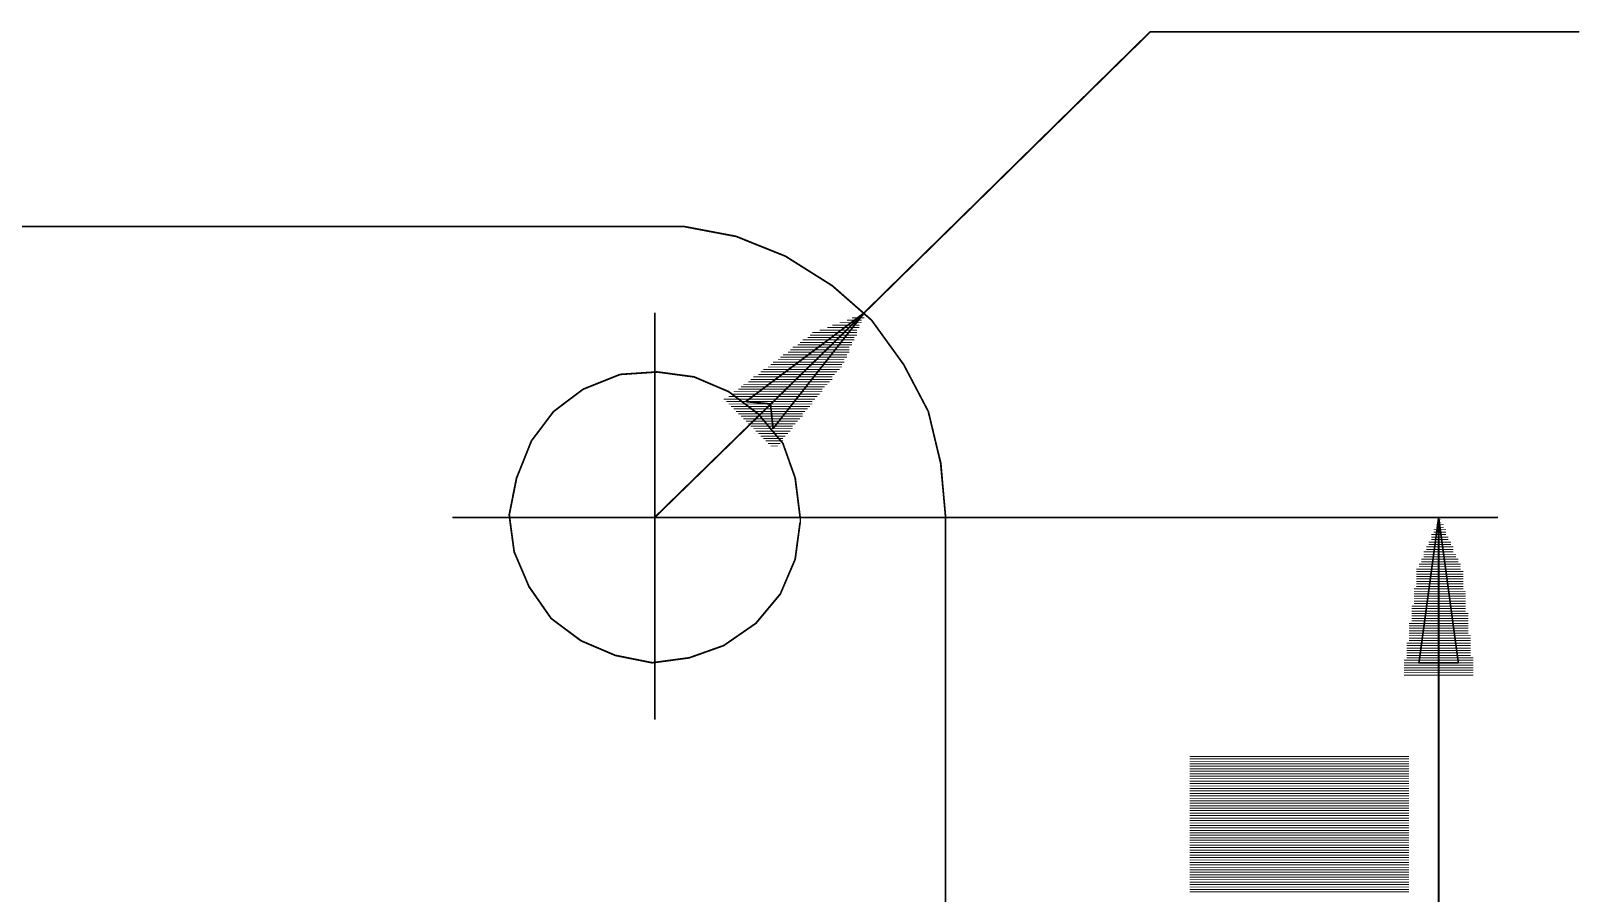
# Model space of a CAD drawing. Extents: x 0 to 74, y -1 to 105.
# Drawn here: x 39.39 to 58.18, y 68.92 to 79.38 of the extents above; entities that cross this region are included whole.
import ezdxf

# ---------------------------------------------------------------- set-up
doc = ezdxf.new("R2010")
doc.units = 0
doc.header["$MEASUREMENT"] = 0
doc.linetypes.add('atContinuous2', pattern=[0])
doc.layers.add('at_Entity', color=7, linetype='Continuous')

msp = doc.modelspace()

# ---------------------------------------------------------------- linework, layer by layer
at = {"layer": 'at_Entity', "color": 0, "linetype": 'atContinuous2'}
for p, q in [((52.964, 79.371), (49.495, 75.962)), ((58.167, 79.371), (52.964, 79.371)), ((58.167, 79.371), (52.964, 79.371)), ((46.953, 77.008), (39.207, 77.008)), ((46.953, 77.008), (47.312, 77.008)), ((47.312, 77.008), (47.94, 76.889)), ((47.94, 76.889), (48.538, 76.649)), ((48.538, 76.649), (49.106, 76.291)), ((49.106, 76.291), (49.584, 75.872)), ((46.953, 73.479), (46.953, 75.962)), ((49.495, 75.962), (46.953, 73.479)), ((49.495, 75.962), (48.059, 74.885)), ((48.388, 74.556), (49.495, 75.962)), ((49.584, 75.872), (49.973, 75.334)), ((46.085, 75.035), (46.534, 75.214)), ((46.534, 75.214), (46.983, 75.244)), ((46.983, 75.244), (47.431, 75.184)), ((47.431, 75.184), (47.85, 75.005)), ((49.973, 75.334), (50.272, 74.765)), ((45.727, 74.765), (46.085, 75.035)), ((47.85, 75.005), (48.209, 74.735)), ((48.059, 74.885), (48.358, 74.855)), ((48.358, 74.855), (48.388, 74.556)), ((45.457, 74.407), (45.727, 74.765)), ((48.209, 74.735), (48.508, 74.377)), ((50.272, 74.765), (50.422, 74.137)), ((45.278, 73.958), (45.457, 74.407)), ((48.508, 74.377), (48.657, 73.958)), ((50.422, 74.137), (50.482, 73.479)), ((45.188, 73.509), (45.278, 73.958)), ((48.657, 73.958), (48.717, 73.479)), ((46.953, 73.479), (44.5, 73.479)), ((45.248, 73.061), (45.188, 73.509)), ((46.953, 73.479), (49.435, 73.479)), ((46.953, 73.479), (46.953, 71.027)), ((57.181, 73.479), (46.953, 73.479)), ((48.717, 73.479), (48.717, 73.42)), ((50.482, 64.298), (50.482, 73.479)), ((56.463, 73.479), (56.224, 71.715)), ((56.702, 71.715), (56.463, 73.479)), ((56.463, 64.298), (56.463, 73.479)), ((48.717, 73.42), (48.657, 72.971)), ((45.427, 72.642), (45.248, 73.061)), ((48.657, 72.971), (48.478, 72.552)), ((45.697, 72.253), (45.427, 72.642)), ((48.478, 72.552), (48.179, 72.193)), ((46.055, 71.984), (45.697, 72.253)), ((48.179, 72.193), (47.79, 71.924)), ((46.474, 71.805), (46.055, 71.984)), ((46.923, 71.715), (46.474, 71.805)), ((47.79, 71.924), (47.371, 71.775)), ((47.371, 71.775), (46.923, 71.715)), ((56.224, 71.715), (56.463, 71.715)), ((56.463, 71.715), (56.702, 71.715))]:
    msp.add_line(p, q, dxfattribs=at)
at = {"layer": 'at_Entity', "color": 0}
for points in [[(49.495, 75.962, 0.0211, 0.0211, 0), (52.964, 79.371, 0.0211, 0.0211, 0)], [(52.964, 79.371, 0.0211, 0.0211, 0), (58.167, 79.371, 0.0211, 0.0211, 0)], [(52.964, 79.371, 0.0211, 0.0211, 0), (58.167, 79.371, 0.0211, 0.0211, 0)], [(39.207, 77.008, 0.0211, 0.0211, 0), (46.953, 77.008, 0.0211, 0.0211, 0)], [(47.312, 77.008, 0.0211, 0.0211, 0), (46.953, 77.008, 0.0211, 0.0211, 0)], [(47.94, 76.889, 0.0211, 0.0211, 0), (47.312, 77.008, 0.0211, 0.0211, 0)], [(48.538, 76.649, 0.0211, 0.0211, 0), (47.94, 76.889, 0.0211, 0.0211, 0)], [(49.106, 76.291, 0.0211, 0.0211, 0), (48.538, 76.649, 0.0211, 0.0211, 0)], [(49.584, 75.872, 0.0211, 0.0211, 0), (49.106, 76.291, 0.0211, 0.0211, 0)], [(46.953, 75.962, 0.0211, 0.0211, 0), (46.953, 73.479, 0.0211, 0.0211, 0)], [(46.953, 73.479, 0.0211, 0.0211, 0), (49.495, 75.962, 0.0211, 0.0211, 0)], [(48.059, 74.885, 0.0211, 0.0211, 0), (49.495, 75.962, 0.0211, 0.0211, 0)], [(49.495, 75.962, 0.0211, 0.0211, 0), (48.388, 74.556, 0.0211, 0.0211, 0)], [(49.465, 75.932, 0.00299, 0.00299, 0), (49.495, 75.932, 0.00299, 0.00299, 0)], [(49.226, 75.752, 0.00598, 0.00598, 0), (49.285, 75.752, 0.00598, 0.00598, 0)], [(49.255, 75.782, 0.00598, 0.00598, 0), (49.315, 75.782, 0.00598, 0.00598, 0)], [(49.285, 75.752, 0.00598, 0.00598, 0), (49.345, 75.752, 0.00598, 0.00598, 0)], [(49.315, 75.782, 0.00598, 0.00598, 0), (49.375, 75.782, 0.00598, 0.00598, 0)], [(49.315, 75.812, 0.00299, 0.00299, 0), (49.345, 75.812, 0.00299, 0.00299, 0)], [(49.345, 75.812, 0.00598, 0.00598, 0), (49.405, 75.812, 0.00598, 0.00598, 0)], [(49.345, 75.842, 0.00299, 0.00299, 0), (49.375, 75.842, 0.00299, 0.00299, 0)], [(49.375, 75.872, 0.00299, 0.00299, 0), (49.405, 75.872, 0.00299, 0.00299, 0)], [(49.375, 75.842, 0.00299, 0.00299, 0), (49.405, 75.842, 0.00299, 0.00299, 0)], [(49.405, 75.872, 0.00299, 0.00299, 0), (49.435, 75.872, 0.00299, 0.00299, 0)], [(49.435, 75.902, 0.00299, 0.00299, 0), (49.465, 75.902, 0.00299, 0.00299, 0)], [(49.973, 75.334, 0.0211, 0.0211, 0), (49.584, 75.872, 0.0211, 0.0211, 0)], [(48.956, 75.543, 0.0116, 0.0116, 0), (49.076, 75.543, 0.0116, 0.0116, 0)], [(48.986, 75.573, 0.0116, 0.0116, 0), (49.106, 75.573, 0.0116, 0.0116, 0)], [(49.016, 75.603, 0.0116, 0.0116, 0), (49.136, 75.603, 0.0116, 0.0116, 0)], [(49.076, 75.633, 0.00897, 0.00897, 0), (49.166, 75.633, 0.00897, 0.00897, 0)], [(49.076, 75.543, 0.00897, 0.00897, 0), (49.166, 75.543, 0.00897, 0.00897, 0)], [(49.106, 75.663, 0.00897, 0.00897, 0), (49.196, 75.663, 0.00897, 0.00897, 0)], [(49.106, 75.573, 0.00897, 0.00897, 0), (49.196, 75.573, 0.00897, 0.00897, 0)], [(49.136, 75.692, 0.00897, 0.00897, 0), (49.226, 75.692, 0.00897, 0.00897, 0)], [(49.136, 75.603, 0.00897, 0.00897, 0), (49.226, 75.603, 0.00897, 0.00897, 0)], [(49.166, 75.633, 0.00897, 0.00897, 0), (49.255, 75.633, 0.00897, 0.00897, 0)], [(49.196, 75.663, 0.00897, 0.00897, 0), (49.285, 75.663, 0.00897, 0.00897, 0)], [(49.196, 75.722, 0.00598, 0.00598, 0), (49.255, 75.722, 0.00598, 0.00598, 0)], [(49.226, 75.692, 0.00598, 0.00598, 0), (49.285, 75.692, 0.00598, 0.00598, 0)], [(49.255, 75.722, 0.00598, 0.00598, 0), (49.315, 75.722, 0.00598, 0.00598, 0)], [(48.717, 75.364, 0.0116, 0.0116, 0), (48.897, 75.364, 0.0116, 0.0116, 0)], [(48.747, 75.393, 0.0116, 0.0116, 0), (48.926, 75.393, 0.0116, 0.0116, 0)], [(48.777, 75.423, 0.0116, 0.0116, 0), (48.956, 75.423, 0.0116, 0.0116, 0)], [(48.837, 75.453, 0.0116, 0.0116, 0), (48.986, 75.453, 0.0116, 0.0116, 0)], [(48.867, 75.483, 0.0116, 0.0116, 0), (49.016, 75.483, 0.0116, 0.0116, 0)], [(48.897, 75.513, 0.0116, 0.0116, 0), (49.046, 75.513, 0.0116, 0.0116, 0)], [(48.897, 75.364, 0.0116, 0.0116, 0), (49.046, 75.364, 0.0116, 0.0116, 0)], [(48.926, 75.393, 0.0116, 0.0116, 0), (49.076, 75.393, 0.0116, 0.0116, 0)], [(48.956, 75.423, 0.0116, 0.0116, 0), (49.076, 75.423, 0.0116, 0.0116, 0)], [(48.986, 75.453, 0.0116, 0.0116, 0), (49.106, 75.453, 0.0116, 0.0116, 0)], [(49.016, 75.483, 0.0116, 0.0116, 0), (49.136, 75.483, 0.0116, 0.0116, 0)], [(49.046, 75.513, 0.0116, 0.0116, 0), (49.166, 75.513, 0.0116, 0.0116, 0)], [(46.534, 75.214, 0.0211, 0.0211, 0), (46.085, 75.035, 0.0211, 0.0211, 0)], [(46.983, 75.244, 0.0211, 0.0211, 0), (46.534, 75.214, 0.0211, 0.0211, 0)], [(47.431, 75.184, 0.0211, 0.0211, 0), (46.983, 75.244, 0.0211, 0.0211, 0)], [(47.85, 75.005, 0.0211, 0.0211, 0), (47.431, 75.184, 0.0211, 0.0211, 0)], [(48.478, 75.184, 0.0116, 0.0116, 0), (48.717, 75.184, 0.0116, 0.0116, 0)], [(48.508, 75.214, 0.0116, 0.0116, 0), (48.747, 75.214, 0.0116, 0.0116, 0)], [(48.538, 75.244, 0.0116, 0.0116, 0), (48.777, 75.244, 0.0116, 0.0116, 0)], [(48.598, 75.274, 0.0116, 0.0116, 0), (48.807, 75.274, 0.0116, 0.0116, 0)], [(48.627, 75.304, 0.0116, 0.0116, 0), (48.837, 75.304, 0.0116, 0.0116, 0)], [(48.657, 75.334, 0.0116, 0.0116, 0), (48.867, 75.334, 0.0116, 0.0116, 0)], [(48.717, 75.184, 0.0116, 0.0116, 0), (48.897, 75.184, 0.0116, 0.0116, 0)], [(48.747, 75.214, 0.0116, 0.0116, 0), (48.926, 75.214, 0.0116, 0.0116, 0)], [(48.777, 75.244, 0.0116, 0.0116, 0), (48.956, 75.244, 0.0116, 0.0116, 0)], [(48.807, 75.274, 0.0116, 0.0116, 0), (48.956, 75.274, 0.0116, 0.0116, 0)], [(48.837, 75.304, 0.0116, 0.0116, 0), (48.986, 75.304, 0.0116, 0.0116, 0)], [(48.867, 75.334, 0.0116, 0.0116, 0), (49.016, 75.334, 0.0116, 0.0116, 0)], [(50.272, 74.765, 0.0211, 0.0211, 0), (49.973, 75.334, 0.0211, 0.0211, 0)], [(46.085, 75.035, 0.0211, 0.0211, 0), (45.727, 74.765, 0.0211, 0.0211, 0)], [(48.209, 74.735, 0.0211, 0.0211, 0), (47.85, 75.005, 0.0211, 0.0211, 0)], [(48.179, 74.975, 0.0116, 0.0116, 0), (48.508, 74.975, 0.0116, 0.0116, 0)], [(48.239, 75.005, 0.0116, 0.0116, 0), (48.538, 75.005, 0.0116, 0.0116, 0)], [(48.269, 75.035, 0.0116, 0.0116, 0), (48.568, 75.035, 0.0116, 0.0116, 0)], [(48.298, 75.064, 0.0116, 0.0116, 0), (48.598, 75.064, 0.0116, 0.0116, 0)], [(48.358, 75.094, 0.0116, 0.0116, 0), (48.627, 75.094, 0.0116, 0.0116, 0)], [(48.388, 75.124, 0.0116, 0.0116, 0), (48.657, 75.124, 0.0116, 0.0116, 0)], [(48.418, 75.154, 0.0116, 0.0116, 0), (48.687, 75.154, 0.0116, 0.0116, 0)], [(48.508, 74.975, 0.0116, 0.0116, 0), (48.747, 74.975, 0.0116, 0.0116, 0)], [(48.538, 75.005, 0.0116, 0.0116, 0), (48.747, 75.005, 0.0116, 0.0116, 0)], [(48.568, 75.035, 0.0116, 0.0116, 0), (48.777, 75.035, 0.0116, 0.0116, 0)], [(48.598, 75.064, 0.0116, 0.0116, 0), (48.807, 75.064, 0.0116, 0.0116, 0)], [(48.627, 75.094, 0.0116, 0.0116, 0), (48.837, 75.094, 0.0116, 0.0116, 0)], [(48.657, 75.124, 0.0116, 0.0116, 0), (48.837, 75.124, 0.0116, 0.0116, 0)], [(48.687, 75.154, 0.0116, 0.0116, 0), (48.867, 75.154, 0.0116, 0.0116, 0)], [(48.358, 74.855, 0.0211, 0.0211, 0), (48.059, 74.885, 0.0211, 0.0211, 0)], [(48.059, 74.885, 0.0116, 0.0116, 0), (48.418, 74.885, 0.0116, 0.0116, 0)], [(48.119, 74.915, 0.0116, 0.0116, 0), (48.448, 74.915, 0.0116, 0.0116, 0)], [(48.149, 74.945, 0.0116, 0.0116, 0), (48.478, 74.945, 0.0116, 0.0116, 0)], [(48.388, 74.556, 0.0211, 0.0211, 0), (48.358, 74.855, 0.0211, 0.0211, 0)], [(48.358, 74.855, 0.0116, 0.0116, 0), (48.627, 74.855, 0.0116, 0.0116, 0)], [(48.388, 74.825, 0.0116, 0.0116, 0), (48.627, 74.825, 0.0116, 0.0116, 0)], [(48.388, 74.795, 0.0116, 0.0116, 0), (48.598, 74.795, 0.0116, 0.0116, 0)], [(48.418, 74.885, 0.0116, 0.0116, 0), (48.657, 74.885, 0.0116, 0.0116, 0)], [(48.448, 74.915, 0.0116, 0.0116, 0), (48.687, 74.915, 0.0116, 0.0116, 0)], [(48.478, 74.945, 0.0116, 0.0116, 0), (48.717, 74.945, 0.0116, 0.0116, 0)], [(45.727, 74.765, 0.0211, 0.0211, 0), (45.457, 74.407, 0.0211, 0.0211, 0)], [(48.508, 74.377, 0.0211, 0.0211, 0), (48.209, 74.735, 0.0211, 0.0211, 0)], [(48.388, 74.765, 0.0116, 0.0116, 0), (48.568, 74.765, 0.0116, 0.0116, 0)], [(48.388, 74.735, 0.0116, 0.0116, 0), (48.538, 74.735, 0.0116, 0.0116, 0)], [(48.388, 74.706, 0.0116, 0.0116, 0), (48.508, 74.706, 0.0116, 0.0116, 0)], [(48.388, 74.676, 0.0116, 0.0116, 0), (48.508, 74.676, 0.0116, 0.0116, 0)], [(48.388, 74.646, 0.00897, 0.00897, 0), (48.478, 74.646, 0.00897, 0.00897, 0)], [(48.388, 74.616, 0.00598, 0.00598, 0), (48.448, 74.616, 0.00598, 0.00598, 0)], [(50.422, 74.137, 0.0211, 0.0211, 0), (50.272, 74.765, 0.0211, 0.0211, 0)], [(45.457, 74.407, 0.0211, 0.0211, 0), (45.278, 73.958, 0.0211, 0.0211, 0)], [(48.388, 74.586, 0.00299, 0.00299, 0), (48.418, 74.586, 0.00299, 0.00299, 0)], [(48.657, 73.958, 0.0211, 0.0211, 0), (48.508, 74.377, 0.0211, 0.0211, 0)], [(50.482, 73.479, 0.0211, 0.0211, 0), (50.422, 74.137, 0.0211, 0.0211, 0)], [(45.278, 73.958, 0.0211, 0.0211, 0), (45.188, 73.509, 0.0211, 0.0211, 0)], [(48.717, 73.479, 0.0211, 0.0211, 0), (48.657, 73.958, 0.0211, 0.0211, 0)], [(44.5, 73.479, 0.0211, 0.0211, 0), (46.953, 73.479, 0.0211, 0.0211, 0)], [(45.188, 73.509, 0.0211, 0.0211, 0), (45.248, 73.061, 0.0211, 0.0211, 0)], [(49.435, 73.479, 0.0211, 0.0211, 0), (46.953, 73.479, 0.0211, 0.0211, 0)], [(46.953, 71.027, 0.0211, 0.0211, 0), (46.953, 73.479, 0.0211, 0.0211, 0)], [(46.953, 73.479, 0.0211, 0.0211, 0), (57.181, 73.479, 0.0211, 0.0211, 0)], [(48.717, 73.42, 0.00598, 0.00598, 0), (48.717, 73.479, 0.00598, 0.00598, 0)], [(50.482, 73.479, 0.0211, 0.0211, 0), (50.482, 64.298, 0.0211, 0.0211, 0)], [(56.224, 71.715, 0.0211, 0.0211, 0), (56.463, 73.479, 0.0211, 0.0211, 0)], [(56.463, 73.479, 0.0211, 0.0211, 0), (56.702, 71.715, 0.0211, 0.0211, 0)], [(56.463, 73.479, 0.0211, 0.0211, 0), (56.463, 64.298, 0.0211, 0.0211, 0)], [(48.657, 72.971, 0.0211, 0.0211, 0), (48.717, 73.42, 0.0211, 0.0211, 0)], [(56.463, 73.45, 0.00299, 0.00299, 0), (56.493, 73.45, 0.00299, 0.00299, 0)], [(56.463, 73.42, 0.00299, 0.00299, 0), (56.493, 73.42, 0.00299, 0.00299, 0)], [(56.463, 73.39, 0.00299, 0.00299, 0), (56.493, 73.39, 0.00299, 0.00299, 0)], [(56.463, 73.36, 0.00299, 0.00299, 0), (56.493, 73.36, 0.00299, 0.00299, 0)], [(56.463, 73.33, 0.00299, 0.00299, 0), (56.493, 73.33, 0.00299, 0.00299, 0)], [(56.463, 73.3, 0.00299, 0.00299, 0), (56.493, 73.3, 0.00299, 0.00299, 0)], [(56.433, 73.24, 0.00299, 0.00299, 0), (56.463, 73.24, 0.00299, 0.00299, 0)], [(56.433, 73.21, 0.00299, 0.00299, 0), (56.463, 73.21, 0.00299, 0.00299, 0)], [(56.433, 73.18, 0.00299, 0.00299, 0), (56.463, 73.18, 0.00299, 0.00299, 0)], [(56.433, 73.15, 0.00299, 0.00299, 0), (56.463, 73.15, 0.00299, 0.00299, 0)], [(56.433, 73.121, 0.00299, 0.00299, 0), (56.463, 73.121, 0.00299, 0.00299, 0)], [(56.463, 73.24, 0.00598, 0.00598, 0), (56.523, 73.24, 0.00598, 0.00598, 0)], [(56.463, 73.21, 0.00598, 0.00598, 0), (56.523, 73.21, 0.00598, 0.00598, 0)], [(56.463, 73.18, 0.00598, 0.00598, 0), (56.523, 73.18, 0.00598, 0.00598, 0)], [(56.463, 73.15, 0.00598, 0.00598, 0), (56.523, 73.15, 0.00598, 0.00598, 0)], [(56.463, 73.121, 0.00598, 0.00598, 0), (56.523, 73.121, 0.00598, 0.00598, 0)], [(56.463, 73.27, 0.00299, 0.00299, 0), (56.493, 73.27, 0.00299, 0.00299, 0)], [(45.248, 73.061, 0.0211, 0.0211, 0), (45.427, 72.642, 0.0211, 0.0211, 0)], [(48.478, 72.552, 0.0211, 0.0211, 0), (48.657, 72.971, 0.0211, 0.0211, 0)], [(56.403, 73.031, 0.00598, 0.00598, 0), (56.463, 73.031, 0.00598, 0.00598, 0)], [(56.403, 73.001, 0.00598, 0.00598, 0), (56.463, 73.001, 0.00598, 0.00598, 0)], [(56.403, 72.971, 0.00598, 0.00598, 0), (56.463, 72.971, 0.00598, 0.00598, 0)], [(56.403, 72.941, 0.00598, 0.00598, 0), (56.463, 72.941, 0.00598, 0.00598, 0)], [(56.403, 72.911, 0.00598, 0.00598, 0), (56.463, 72.911, 0.00598, 0.00598, 0)], [(56.433, 73.091, 0.00299, 0.00299, 0), (56.463, 73.091, 0.00299, 0.00299, 0)], [(56.433, 73.061, 0.00299, 0.00299, 0), (56.463, 73.061, 0.00299, 0.00299, 0)], [(56.463, 73.031, 0.00897, 0.00897, 0), (56.553, 73.031, 0.00897, 0.00897, 0)], [(56.463, 73.001, 0.00897, 0.00897, 0), (56.553, 73.001, 0.00897, 0.00897, 0)], [(56.463, 72.971, 0.00897, 0.00897, 0), (56.553, 72.971, 0.00897, 0.00897, 0)], [(56.463, 72.941, 0.00897, 0.00897, 0), (56.553, 72.941, 0.00897, 0.00897, 0)], [(56.463, 72.911, 0.00897, 0.00897, 0), (56.553, 72.911, 0.00897, 0.00897, 0)], [(56.463, 73.091, 0.00598, 0.00598, 0), (56.523, 73.091, 0.00598, 0.00598, 0)], [(56.463, 73.061, 0.00598, 0.00598, 0), (56.523, 73.061, 0.00598, 0.00598, 0)], [(56.373, 72.792, 0.00897, 0.00897, 0), (56.463, 72.792, 0.00897, 0.00897, 0)], [(56.373, 72.762, 0.00897, 0.00897, 0), (56.463, 72.762, 0.00897, 0.00897, 0)], [(56.373, 72.732, 0.00897, 0.00897, 0), (56.463, 72.732, 0.00897, 0.00897, 0)], [(56.403, 72.881, 0.00598, 0.00598, 0), (56.463, 72.881, 0.00598, 0.00598, 0)], [(56.403, 72.851, 0.00598, 0.00598, 0), (56.463, 72.851, 0.00598, 0.00598, 0)], [(56.403, 72.821, 0.00598, 0.00598, 0), (56.463, 72.821, 0.00598, 0.00598, 0)], [(56.463, 72.792, 0.0116, 0.0116, 0), (56.582, 72.792, 0.0116, 0.0116, 0)], [(56.463, 72.762, 0.0116, 0.0116, 0), (56.582, 72.762, 0.0116, 0.0116, 0)], [(56.463, 72.732, 0.0116, 0.0116, 0), (56.582, 72.732, 0.0116, 0.0116, 0)], [(56.463, 72.881, 0.00897, 0.00897, 0), (56.553, 72.881, 0.00897, 0.00897, 0)], [(56.463, 72.851, 0.00897, 0.00897, 0), (56.553, 72.851, 0.00897, 0.00897, 0)], [(56.463, 72.821, 0.00897, 0.00897, 0), (56.553, 72.821, 0.00897, 0.00897, 0)], [(45.427, 72.642, 0.0211, 0.0211, 0), (45.697, 72.253, 0.0211, 0.0211, 0)], [(48.179, 72.193, 0.0211, 0.0211, 0), (48.478, 72.552, 0.0211, 0.0211, 0)], [(56.343, 72.582, 0.0116, 0.0116, 0), (56.463, 72.582, 0.0116, 0.0116, 0)], [(56.343, 72.552, 0.0116, 0.0116, 0), (56.463, 72.552, 0.0116, 0.0116, 0)], [(56.373, 72.702, 0.00897, 0.00897, 0), (56.463, 72.702, 0.00897, 0.00897, 0)], [(56.373, 72.672, 0.00897, 0.00897, 0), (56.463, 72.672, 0.00897, 0.00897, 0)], [(56.373, 72.642, 0.00897, 0.00897, 0), (56.463, 72.642, 0.00897, 0.00897, 0)], [(56.373, 72.612, 0.00897, 0.00897, 0), (56.463, 72.612, 0.00897, 0.00897, 0)], [(56.463, 72.702, 0.0116, 0.0116, 0), (56.582, 72.702, 0.0116, 0.0116, 0)], [(56.463, 72.672, 0.0116, 0.0116, 0), (56.582, 72.672, 0.0116, 0.0116, 0)], [(56.463, 72.642, 0.0116, 0.0116, 0), (56.582, 72.642, 0.0116, 0.0116, 0)], [(56.463, 72.612, 0.0116, 0.0116, 0), (56.582, 72.612, 0.0116, 0.0116, 0)], [(56.463, 72.582, 0.0116, 0.0116, 0), (56.612, 72.582, 0.0116, 0.0116, 0)], [(56.463, 72.552, 0.0116, 0.0116, 0), (56.612, 72.552, 0.0116, 0.0116, 0)], [(56.313, 72.373, 0.0116, 0.0116, 0), (56.463, 72.373, 0.0116, 0.0116, 0)], [(56.313, 72.343, 0.0116, 0.0116, 0), (56.463, 72.343, 0.0116, 0.0116, 0)], [(56.343, 72.522, 0.0116, 0.0116, 0), (56.463, 72.522, 0.0116, 0.0116, 0)], [(56.343, 72.493, 0.0116, 0.0116, 0), (56.463, 72.493, 0.0116, 0.0116, 0)], [(56.343, 72.463, 0.0116, 0.0116, 0), (56.463, 72.463, 0.0116, 0.0116, 0)], [(56.343, 72.433, 0.0116, 0.0116, 0), (56.463, 72.433, 0.0116, 0.0116, 0)], [(56.343, 72.403, 0.0116, 0.0116, 0), (56.463, 72.403, 0.0116, 0.0116, 0)], [(56.463, 72.522, 0.0116, 0.0116, 0), (56.612, 72.522, 0.0116, 0.0116, 0)], [(56.463, 72.493, 0.0116, 0.0116, 0), (56.612, 72.493, 0.0116, 0.0116, 0)], [(56.463, 72.463, 0.0116, 0.0116, 0), (56.612, 72.463, 0.0116, 0.0116, 0)], [(56.463, 72.433, 0.0116, 0.0116, 0), (56.612, 72.433, 0.0116, 0.0116, 0)], [(56.463, 72.403, 0.0116, 0.0116, 0), (56.612, 72.403, 0.0116, 0.0116, 0)], [(56.463, 72.373, 0.0116, 0.0116, 0), (56.642, 72.373, 0.0116, 0.0116, 0)], [(56.463, 72.343, 0.0116, 0.0116, 0), (56.642, 72.343, 0.0116, 0.0116, 0)], [(45.697, 72.253, 0.0211, 0.0211, 0), (46.055, 71.984, 0.0211, 0.0211, 0)], [(47.79, 71.924, 0.0211, 0.0211, 0), (48.179, 72.193, 0.0211, 0.0211, 0)], [(56.313, 72.313, 0.0116, 0.0116, 0), (56.463, 72.313, 0.0116, 0.0116, 0)], [(56.313, 72.283, 0.0116, 0.0116, 0), (56.463, 72.283, 0.0116, 0.0116, 0)], [(56.313, 72.253, 0.0116, 0.0116, 0), (56.463, 72.253, 0.0116, 0.0116, 0)], [(56.313, 72.223, 0.0116, 0.0116, 0), (56.463, 72.223, 0.0116, 0.0116, 0)], [(56.313, 72.193, 0.0116, 0.0116, 0), (56.463, 72.193, 0.0116, 0.0116, 0)], [(56.313, 72.164, 0.0116, 0.0116, 0), (56.463, 72.164, 0.0116, 0.0116, 0)], [(56.463, 72.313, 0.0116, 0.0116, 0), (56.642, 72.313, 0.0116, 0.0116, 0)], [(56.463, 72.283, 0.0116, 0.0116, 0), (56.642, 72.283, 0.0116, 0.0116, 0)], [(56.463, 72.253, 0.0116, 0.0116, 0), (56.642, 72.253, 0.0116, 0.0116, 0)], [(56.463, 72.223, 0.0116, 0.0116, 0), (56.642, 72.223, 0.0116, 0.0116, 0)], [(56.463, 72.193, 0.0116, 0.0116, 0), (56.642, 72.193, 0.0116, 0.0116, 0)], [(56.463, 72.164, 0.0116, 0.0116, 0), (56.642, 72.164, 0.0116, 0.0116, 0)], [(46.055, 71.984, 0.0211, 0.0211, 0), (46.474, 71.805, 0.0211, 0.0211, 0)], [(56.283, 72.134, 0.0116, 0.0116, 0), (56.463, 72.134, 0.0116, 0.0116, 0)], [(56.283, 72.104, 0.0116, 0.0116, 0), (56.463, 72.104, 0.0116, 0.0116, 0)], [(56.283, 72.074, 0.0116, 0.0116, 0), (56.463, 72.074, 0.0116, 0.0116, 0)], [(56.283, 72.044, 0.0116, 0.0116, 0), (56.463, 72.044, 0.0116, 0.0116, 0)], [(56.283, 72.014, 0.0116, 0.0116, 0), (56.463, 72.014, 0.0116, 0.0116, 0)], [(56.283, 71.984, 0.0116, 0.0116, 0), (56.463, 71.984, 0.0116, 0.0116, 0)], [(56.463, 72.134, 0.0116, 0.0116, 0), (56.672, 72.134, 0.0116, 0.0116, 0)], [(56.463, 72.104, 0.0116, 0.0116, 0), (56.672, 72.104, 0.0116, 0.0116, 0)], [(56.463, 72.074, 0.0116, 0.0116, 0), (56.672, 72.074, 0.0116, 0.0116, 0)], [(56.463, 72.044, 0.0116, 0.0116, 0), (56.672, 72.044, 0.0116, 0.0116, 0)], [(56.463, 72.014, 0.0116, 0.0116, 0), (56.672, 72.014, 0.0116, 0.0116, 0)], [(56.463, 71.984, 0.0116, 0.0116, 0), (56.672, 71.984, 0.0116, 0.0116, 0)], [(46.474, 71.805, 0.0211, 0.0211, 0), (46.923, 71.715, 0.0211, 0.0211, 0)], [(46.923, 71.715, 0.0211, 0.0211, 0), (47.371, 71.775, 0.0211, 0.0211, 0)], [(47.371, 71.775, 0.0211, 0.0211, 0), (47.79, 71.924, 0.0211, 0.0211, 0)], [(56.253, 71.924, 0.0116, 0.0116, 0), (56.463, 71.924, 0.0116, 0.0116, 0)], [(56.253, 71.894, 0.0116, 0.0116, 0), (56.463, 71.894, 0.0116, 0.0116, 0)], [(56.253, 71.864, 0.0116, 0.0116, 0), (56.463, 71.864, 0.0116, 0.0116, 0)], [(56.253, 71.835, 0.0116, 0.0116, 0), (56.463, 71.835, 0.0116, 0.0116, 0)], [(56.253, 71.805, 0.0116, 0.0116, 0), (56.463, 71.805, 0.0116, 0.0116, 0)], [(56.283, 71.954, 0.0116, 0.0116, 0), (56.463, 71.954, 0.0116, 0.0116, 0)], [(56.463, 71.954, 0.0116, 0.0116, 0), (56.672, 71.954, 0.0116, 0.0116, 0)], [(56.463, 71.924, 0.0116, 0.0116, 0), (56.702, 71.924, 0.0116, 0.0116, 0)], [(56.463, 71.894, 0.0116, 0.0116, 0), (56.702, 71.894, 0.0116, 0.0116, 0)], [(56.463, 71.864, 0.0116, 0.0116, 0), (56.702, 71.864, 0.0116, 0.0116, 0)], [(56.463, 71.835, 0.0116, 0.0116, 0), (56.702, 71.835, 0.0116, 0.0116, 0)], [(56.463, 71.805, 0.0116, 0.0116, 0), (56.702, 71.805, 0.0116, 0.0116, 0)], [(56.463, 71.715, 0.0211, 0.0211, 0), (56.224, 71.715, 0.0211, 0.0211, 0)], [(56.253, 71.775, 0.0116, 0.0116, 0), (56.463, 71.775, 0.0116, 0.0116, 0)], [(56.253, 71.745, 0.0116, 0.0116, 0), (56.463, 71.745, 0.0116, 0.0116, 0)], [(56.702, 71.715, 0.0211, 0.0211, 0), (56.463, 71.715, 0.0211, 0.0211, 0)], [(56.463, 71.775, 0.0116, 0.0116, 0), (56.702, 71.775, 0.0116, 0.0116, 0)], [(56.463, 71.745, 0.0116, 0.0116, 0), (56.702, 71.745, 0.0116, 0.0116, 0)]]:
    msp.add_lwpolyline(points, format="xyseb", dxfattribs=at)
at = {"layer": 'at_Entity', "color": 7}
for points in [[(49.435, 75.932, 0.00598, 0.00598, 0), (49.495, 75.932, 0.00598, 0.00598, 0)], [(48.956, 75.752, 0.0116, 0.0116, 0), (49.405, 75.752, 0.0116, 0.0116, 0)], [(49.046, 75.782, 0.0116, 0.0116, 0), (49.435, 75.782, 0.0116, 0.0116, 0)], [(49.106, 75.812, 0.0116, 0.0116, 0), (49.435, 75.812, 0.0116, 0.0116, 0)], [(49.196, 75.842, 0.0116, 0.0116, 0), (49.465, 75.842, 0.0116, 0.0116, 0)], [(49.285, 75.872, 0.0116, 0.0116, 0), (49.465, 75.872, 0.0116, 0.0116, 0)], [(49.345, 75.902, 0.0116, 0.0116, 0), (49.495, 75.902, 0.0116, 0.0116, 0)], [(48.627, 75.543, 0.0116, 0.0116, 0), (49.315, 75.543, 0.0116, 0.0116, 0)], [(48.687, 75.573, 0.0116, 0.0116, 0), (49.345, 75.573, 0.0116, 0.0116, 0)], [(48.717, 75.603, 0.0116, 0.0116, 0), (49.345, 75.603, 0.0116, 0.0116, 0)], [(48.747, 75.633, 0.0116, 0.0116, 0), (49.375, 75.633, 0.0116, 0.0116, 0)], [(48.807, 75.663, 0.0116, 0.0116, 0), (49.375, 75.663, 0.0116, 0.0116, 0)], [(48.837, 75.692, 0.0116, 0.0116, 0), (49.405, 75.692, 0.0116, 0.0116, 0)], [(48.867, 75.722, 0.0116, 0.0116, 0), (49.405, 75.722, 0.0116, 0.0116, 0)], [(48.388, 75.364, 0.0116, 0.0116, 0), (49.255, 75.364, 0.0116, 0.0116, 0)], [(48.448, 75.393, 0.0116, 0.0116, 0), (49.255, 75.393, 0.0116, 0.0116, 0)], [(48.478, 75.423, 0.0116, 0.0116, 0), (49.285, 75.423, 0.0116, 0.0116, 0)], [(48.508, 75.453, 0.0116, 0.0116, 0), (49.285, 75.453, 0.0116, 0.0116, 0)], [(48.568, 75.483, 0.0116, 0.0116, 0), (49.315, 75.483, 0.0116, 0.0116, 0)], [(48.598, 75.513, 0.0116, 0.0116, 0), (49.315, 75.513, 0.0116, 0.0116, 0)], [(48.149, 75.184, 0.0116, 0.0116, 0), (49.106, 75.184, 0.0116, 0.0116, 0)], [(48.209, 75.214, 0.0116, 0.0116, 0), (49.136, 75.214, 0.0116, 0.0116, 0)], [(48.239, 75.244, 0.0116, 0.0116, 0), (49.166, 75.244, 0.0116, 0.0116, 0)], [(48.269, 75.274, 0.0116, 0.0116, 0), (49.196, 75.274, 0.0116, 0.0116, 0)], [(48.328, 75.304, 0.0116, 0.0116, 0), (49.226, 75.304, 0.0116, 0.0116, 0)], [(48.358, 75.334, 0.0116, 0.0116, 0), (49.226, 75.334, 0.0116, 0.0116, 0)], [(47.88, 74.975, 0.0116, 0.0116, 0), (48.956, 74.975, 0.0116, 0.0116, 0)], [(47.91, 75.005, 0.0116, 0.0116, 0), (48.986, 75.005, 0.0116, 0.0116, 0)], [(47.969, 75.035, 0.0116, 0.0116, 0), (48.986, 75.035, 0.0116, 0.0116, 0)], [(47.999, 75.064, 0.0116, 0.0116, 0), (49.016, 75.064, 0.0116, 0.0116, 0)], [(48.029, 75.094, 0.0116, 0.0116, 0), (49.046, 75.094, 0.0116, 0.0116, 0)], [(48.089, 75.124, 0.0116, 0.0116, 0), (49.076, 75.124, 0.0116, 0.0116, 0)], [(48.119, 75.154, 0.0116, 0.0116, 0), (49.106, 75.154, 0.0116, 0.0116, 0)], [(47.79, 74.915, 0.0116, 0.0116, 0), (48.897, 74.915, 0.0116, 0.0116, 0)], [(47.82, 74.885, 0.0116, 0.0116, 0), (48.867, 74.885, 0.0116, 0.0116, 0)], [(47.85, 74.945, 0.0116, 0.0116, 0), (48.926, 74.945, 0.0116, 0.0116, 0)], [(47.85, 74.855, 0.0116, 0.0116, 0), (48.867, 74.855, 0.0116, 0.0116, 0)], [(47.88, 74.825, 0.0116, 0.0116, 0), (48.837, 74.825, 0.0116, 0.0116, 0)], [(47.91, 74.795, 0.0116, 0.0116, 0), (48.807, 74.795, 0.0116, 0.0116, 0)], [(47.94, 74.765, 0.0116, 0.0116, 0), (48.777, 74.765, 0.0116, 0.0116, 0)], [(47.969, 74.735, 0.0116, 0.0116, 0), (48.747, 74.735, 0.0116, 0.0116, 0)], [(47.999, 74.706, 0.0116, 0.0116, 0), (48.747, 74.706, 0.0116, 0.0116, 0)], [(48.029, 74.676, 0.0116, 0.0116, 0), (48.717, 74.676, 0.0116, 0.0116, 0)], [(48.059, 74.646, 0.0116, 0.0116, 0), (48.687, 74.646, 0.0116, 0.0116, 0)], [(48.089, 74.616, 0.0116, 0.0116, 0), (48.657, 74.616, 0.0116, 0.0116, 0)], [(48.119, 74.586, 0.0116, 0.0116, 0), (48.627, 74.586, 0.0116, 0.0116, 0)], [(48.149, 74.556, 0.0116, 0.0116, 0), (48.627, 74.556, 0.0116, 0.0116, 0)], [(48.179, 74.526, 0.0116, 0.0116, 0), (48.598, 74.526, 0.0116, 0.0116, 0)], [(48.209, 74.496, 0.0116, 0.0116, 0), (48.568, 74.496, 0.0116, 0.0116, 0)], [(48.239, 74.466, 0.0116, 0.0116, 0), (48.538, 74.466, 0.0116, 0.0116, 0)], [(48.269, 74.436, 0.0116, 0.0116, 0), (48.508, 74.436, 0.0116, 0.0116, 0)], [(48.298, 74.407, 0.0116, 0.0116, 0), (48.508, 74.407, 0.0116, 0.0116, 0)], [(48.328, 74.377, 0.0116, 0.0116, 0), (48.478, 74.377, 0.0116, 0.0116, 0)], [(48.358, 74.347, 0.00897, 0.00897, 0), (48.448, 74.347, 0.00897, 0.00897, 0)], [(48.388, 74.317, 0.00299, 0.00299, 0), (48.418, 74.317, 0.00299, 0.00299, 0)], [(56.403, 73.33, 0.0116, 0.0116, 0), (56.553, 73.33, 0.0116, 0.0116, 0)], [(56.403, 73.3, 0.0116, 0.0116, 0), (56.553, 73.3, 0.0116, 0.0116, 0)], [(56.433, 73.39, 0.00897, 0.00897, 0), (56.523, 73.39, 0.00897, 0.00897, 0)], [(56.433, 73.36, 0.00897, 0.00897, 0), (56.523, 73.36, 0.00897, 0.00897, 0)], [(56.463, 73.45, 0.00299, 0.00299, 0), (56.493, 73.45, 0.00299, 0.00299, 0)], [(56.463, 73.42, 0.00299, 0.00299, 0), (56.493, 73.42, 0.00299, 0.00299, 0)], [(56.313, 73.121, 0.0116, 0.0116, 0), (56.642, 73.121, 0.0116, 0.0116, 0)], [(56.343, 73.18, 0.0116, 0.0116, 0), (56.612, 73.18, 0.0116, 0.0116, 0)], [(56.343, 73.15, 0.0116, 0.0116, 0), (56.612, 73.15, 0.0116, 0.0116, 0)], [(56.373, 73.27, 0.0116, 0.0116, 0), (56.553, 73.27, 0.0116, 0.0116, 0)], [(56.373, 73.24, 0.0116, 0.0116, 0), (56.582, 73.24, 0.0116, 0.0116, 0)], [(56.373, 73.21, 0.0116, 0.0116, 0), (56.582, 73.21, 0.0116, 0.0116, 0)], [(56.224, 72.911, 0.0116, 0.0116, 0), (56.732, 72.911, 0.0116, 0.0116, 0)], [(56.253, 72.971, 0.0116, 0.0116, 0), (56.702, 72.971, 0.0116, 0.0116, 0)], [(56.253, 72.941, 0.0116, 0.0116, 0), (56.702, 72.941, 0.0116, 0.0116, 0)], [(56.283, 73.061, 0.0116, 0.0116, 0), (56.642, 73.061, 0.0116, 0.0116, 0)], [(56.283, 73.031, 0.0116, 0.0116, 0), (56.672, 73.031, 0.0116, 0.0116, 0)], [(56.283, 73.001, 0.0116, 0.0116, 0), (56.672, 73.001, 0.0116, 0.0116, 0)], [(56.313, 73.091, 0.0116, 0.0116, 0), (56.642, 73.091, 0.0116, 0.0116, 0)], [(56.194, 72.851, 0.0116, 0.0116, 0), (56.732, 72.851, 0.0116, 0.0116, 0)], [(56.194, 72.821, 0.0116, 0.0116, 0), (56.762, 72.821, 0.0116, 0.0116, 0)], [(56.194, 72.792, 0.0116, 0.0116, 0), (56.762, 72.792, 0.0116, 0.0116, 0)], [(56.194, 72.762, 0.0116, 0.0116, 0), (56.762, 72.762, 0.0116, 0.0116, 0)], [(56.194, 72.732, 0.0116, 0.0116, 0), (56.762, 72.732, 0.0116, 0.0116, 0)], [(56.224, 72.881, 0.0116, 0.0116, 0), (56.732, 72.881, 0.0116, 0.0116, 0)], [(56.164, 72.612, 0.0116, 0.0116, 0), (56.762, 72.612, 0.0116, 0.0116, 0)], [(56.164, 72.582, 0.0116, 0.0116, 0), (56.792, 72.582, 0.0116, 0.0116, 0)], [(56.164, 72.552, 0.0116, 0.0116, 0), (56.792, 72.552, 0.0116, 0.0116, 0)], [(56.194, 72.702, 0.0116, 0.0116, 0), (56.762, 72.702, 0.0116, 0.0116, 0)], [(56.194, 72.672, 0.0116, 0.0116, 0), (56.762, 72.672, 0.0116, 0.0116, 0)], [(56.194, 72.642, 0.0116, 0.0116, 0), (56.762, 72.642, 0.0116, 0.0116, 0)], [(56.134, 72.403, 0.0116, 0.0116, 0), (56.792, 72.403, 0.0116, 0.0116, 0)], [(56.134, 72.373, 0.0116, 0.0116, 0), (56.792, 72.373, 0.0116, 0.0116, 0)], [(56.134, 72.343, 0.0116, 0.0116, 0), (56.792, 72.343, 0.0116, 0.0116, 0)], [(56.164, 72.522, 0.0116, 0.0116, 0), (56.792, 72.522, 0.0116, 0.0116, 0)], [(56.164, 72.493, 0.0116, 0.0116, 0), (56.792, 72.493, 0.0116, 0.0116, 0)], [(56.164, 72.463, 0.0116, 0.0116, 0), (56.792, 72.463, 0.0116, 0.0116, 0)], [(56.164, 72.433, 0.0116, 0.0116, 0), (56.792, 72.433, 0.0116, 0.0116, 0)], [(56.104, 72.193, 0.0116, 0.0116, 0), (56.822, 72.193, 0.0116, 0.0116, 0)], [(56.104, 72.164, 0.0116, 0.0116, 0), (56.822, 72.164, 0.0116, 0.0116, 0)], [(56.134, 72.313, 0.0116, 0.0116, 0), (56.822, 72.313, 0.0116, 0.0116, 0)], [(56.134, 72.283, 0.0116, 0.0116, 0), (56.822, 72.283, 0.0116, 0.0116, 0)], [(56.134, 72.253, 0.0116, 0.0116, 0), (56.822, 72.253, 0.0116, 0.0116, 0)], [(56.134, 72.223, 0.0116, 0.0116, 0), (56.822, 72.223, 0.0116, 0.0116, 0)], [(56.104, 72.134, 0.0116, 0.0116, 0), (56.822, 72.134, 0.0116, 0.0116, 0)], [(56.104, 72.104, 0.0116, 0.0116, 0), (56.822, 72.104, 0.0116, 0.0116, 0)], [(56.104, 72.074, 0.0116, 0.0116, 0), (56.822, 72.074, 0.0116, 0.0116, 0)], [(56.104, 72.044, 0.0116, 0.0116, 0), (56.852, 72.044, 0.0116, 0.0116, 0)], [(56.104, 72.014, 0.0116, 0.0116, 0), (56.852, 72.014, 0.0116, 0.0116, 0)], [(56.104, 71.984, 0.0116, 0.0116, 0), (56.852, 71.984, 0.0116, 0.0116, 0)], [(56.074, 71.954, 0.0116, 0.0116, 0), (56.852, 71.954, 0.0116, 0.0116, 0)], [(56.074, 71.924, 0.0116, 0.0116, 0), (56.852, 71.924, 0.0116, 0.0116, 0)], [(56.074, 71.894, 0.0116, 0.0116, 0), (56.852, 71.894, 0.0116, 0.0116, 0)], [(56.074, 71.864, 0.0116, 0.0116, 0), (56.852, 71.864, 0.0116, 0.0116, 0)], [(56.074, 71.835, 0.0116, 0.0116, 0), (56.852, 71.835, 0.0116, 0.0116, 0)], [(56.074, 71.805, 0.0116, 0.0116, 0), (56.852, 71.805, 0.0116, 0.0116, 0)], [(56.044, 71.745, 0.0116, 0.0116, 0), (56.882, 71.745, 0.0116, 0.0116, 0)], [(56.044, 71.715, 0.0116, 0.0116, 0), (56.882, 71.715, 0.0116, 0.0116, 0)], [(56.044, 71.685, 0.0116, 0.0116, 0), (56.882, 71.685, 0.0116, 0.0116, 0)], [(56.044, 71.655, 0.0116, 0.0116, 0), (56.882, 71.655, 0.0116, 0.0116, 0)], [(56.044, 71.625, 0.0116, 0.0116, 0), (56.882, 71.625, 0.0116, 0.0116, 0)], [(56.044, 71.595, 0.0116, 0.0116, 0), (56.882, 71.595, 0.0116, 0.0116, 0)], [(56.074, 71.775, 0.0116, 0.0116, 0), (56.882, 71.775, 0.0116, 0.0116, 0)], [(56.044, 71.565, 0.0116, 0.0116, 0), (56.882, 71.565, 0.0116, 0.0116, 0)], [(53.442, 70.579, 0.0116, 0.0116, 0), (56.104, 70.579, 0.0116, 0.0116, 0)], [(53.442, 70.549, 0.0116, 0.0116, 0), (56.104, 70.549, 0.0116, 0.0116, 0)], [(53.442, 70.519, 0.0116, 0.0116, 0), (56.104, 70.519, 0.0116, 0.0116, 0)], [(53.442, 70.489, 0.0116, 0.0116, 0), (56.104, 70.489, 0.0116, 0.0116, 0)], [(53.442, 70.459, 0.0116, 0.0116, 0), (56.104, 70.459, 0.0116, 0.0116, 0)], [(53.442, 70.429, 0.0116, 0.0116, 0), (56.104, 70.429, 0.0116, 0.0116, 0)], [(53.442, 70.399, 0.0116, 0.0116, 0), (56.104, 70.399, 0.0116, 0.0116, 0)], [(53.442, 70.369, 0.0116, 0.0116, 0), (56.104, 70.369, 0.0116, 0.0116, 0)], [(53.442, 70.339, 0.0116, 0.0116, 0), (56.104, 70.339, 0.0116, 0.0116, 0)], [(53.442, 70.309, 0.0116, 0.0116, 0), (56.104, 70.309, 0.0116, 0.0116, 0)], [(53.442, 70.279, 0.0116, 0.0116, 0), (56.104, 70.279, 0.0116, 0.0116, 0)], [(53.442, 70.25, 0.0116, 0.0116, 0), (56.104, 70.25, 0.0116, 0.0116, 0)], [(53.442, 70.22, 0.0116, 0.0116, 0), (56.104, 70.22, 0.0116, 0.0116, 0)], [(53.442, 70.19, 0.0116, 0.0116, 0), (56.104, 70.19, 0.0116, 0.0116, 0)], [(53.442, 70.16, 0.0116, 0.0116, 0), (56.104, 70.16, 0.0116, 0.0116, 0)], [(53.442, 70.13, 0.0116, 0.0116, 0), (56.104, 70.13, 0.0116, 0.0116, 0)], [(53.442, 70.1, 0.0116, 0.0116, 0), (56.104, 70.1, 0.0116, 0.0116, 0)], [(53.442, 70.07, 0.0116, 0.0116, 0), (56.104, 70.07, 0.0116, 0.0116, 0)], [(53.442, 70.04, 0.0116, 0.0116, 0), (56.104, 70.04, 0.0116, 0.0116, 0)], [(53.442, 70.01, 0.0116, 0.0116, 0), (56.104, 70.01, 0.0116, 0.0116, 0)], [(53.442, 69.98, 0.0116, 0.0116, 0), (56.104, 69.98, 0.0116, 0.0116, 0)], [(53.442, 69.951, 0.0116, 0.0116, 0), (56.104, 69.951, 0.0116, 0.0116, 0)], [(53.442, 69.921, 0.0116, 0.0116, 0), (56.104, 69.921, 0.0116, 0.0116, 0)], [(53.442, 69.891, 0.0116, 0.0116, 0), (56.104, 69.891, 0.0116, 0.0116, 0)], [(53.442, 69.861, 0.0116, 0.0116, 0), (56.104, 69.861, 0.0116, 0.0116, 0)], [(53.442, 69.831, 0.0116, 0.0116, 0), (56.104, 69.831, 0.0116, 0.0116, 0)], [(53.442, 69.801, 0.0116, 0.0116, 0), (56.104, 69.801, 0.0116, 0.0116, 0)], [(53.442, 69.771, 0.0116, 0.0116, 0), (56.104, 69.771, 0.0116, 0.0116, 0)], [(53.442, 69.741, 0.0116, 0.0116, 0), (56.104, 69.741, 0.0116, 0.0116, 0)], [(53.442, 69.711, 0.0116, 0.0116, 0), (56.104, 69.711, 0.0116, 0.0116, 0)], [(53.442, 69.681, 0.0116, 0.0116, 0), (56.104, 69.681, 0.0116, 0.0116, 0)], [(53.442, 69.651, 0.0116, 0.0116, 0), (56.104, 69.651, 0.0116, 0.0116, 0)], [(53.442, 69.622, 0.0116, 0.0116, 0), (56.104, 69.622, 0.0116, 0.0116, 0)], [(53.442, 69.592, 0.0116, 0.0116, 0), (56.104, 69.592, 0.0116, 0.0116, 0)], [(53.442, 69.562, 0.0116, 0.0116, 0), (56.104, 69.562, 0.0116, 0.0116, 0)], [(53.442, 69.532, 0.0116, 0.0116, 0), (56.104, 69.532, 0.0116, 0.0116, 0)], [(53.442, 69.502, 0.0116, 0.0116, 0), (56.104, 69.502, 0.0116, 0.0116, 0)], [(53.442, 69.472, 0.0116, 0.0116, 0), (56.104, 69.472, 0.0116, 0.0116, 0)], [(53.442, 69.442, 0.0116, 0.0116, 0), (56.104, 69.442, 0.0116, 0.0116, 0)], [(53.442, 69.412, 0.0116, 0.0116, 0), (56.104, 69.412, 0.0116, 0.0116, 0)], [(53.442, 69.382, 0.0116, 0.0116, 0), (56.104, 69.382, 0.0116, 0.0116, 0)], [(53.442, 69.352, 0.0116, 0.0116, 0), (56.104, 69.352, 0.0116, 0.0116, 0)], [(53.442, 69.322, 0.0116, 0.0116, 0), (56.104, 69.322, 0.0116, 0.0116, 0)], [(53.442, 69.293, 0.0116, 0.0116, 0), (56.104, 69.293, 0.0116, 0.0116, 0)], [(53.442, 69.263, 0.0116, 0.0116, 0), (56.104, 69.263, 0.0116, 0.0116, 0)], [(53.442, 69.233, 0.0116, 0.0116, 0), (56.104, 69.233, 0.0116, 0.0116, 0)], [(53.442, 69.203, 0.0116, 0.0116, 0), (56.104, 69.203, 0.0116, 0.0116, 0)], [(53.442, 69.173, 0.0116, 0.0116, 0), (56.104, 69.173, 0.0116, 0.0116, 0)], [(53.442, 69.143, 0.0116, 0.0116, 0), (56.104, 69.143, 0.0116, 0.0116, 0)], [(53.442, 69.113, 0.0116, 0.0116, 0), (56.104, 69.113, 0.0116, 0.0116, 0)], [(53.442, 69.083, 0.0116, 0.0116, 0), (56.104, 69.083, 0.0116, 0.0116, 0)], [(53.442, 69.053, 0.0116, 0.0116, 0), (56.104, 69.053, 0.0116, 0.0116, 0)], [(53.442, 69.023, 0.0116, 0.0116, 0), (56.104, 69.023, 0.0116, 0.0116, 0)], [(53.442, 68.994, 0.0116, 0.0116, 0), (56.104, 68.994, 0.0116, 0.0116, 0)], [(53.442, 68.964, 0.0116, 0.0116, 0), (56.104, 68.964, 0.0116, 0.0116, 0)], [(53.442, 68.934, 0.0116, 0.0116, 0), (56.104, 68.934, 0.0116, 0.0116, 0)]]:
    msp.add_lwpolyline(points, format="xyseb", dxfattribs=at)

doc.saveas('drawing.dxf')
